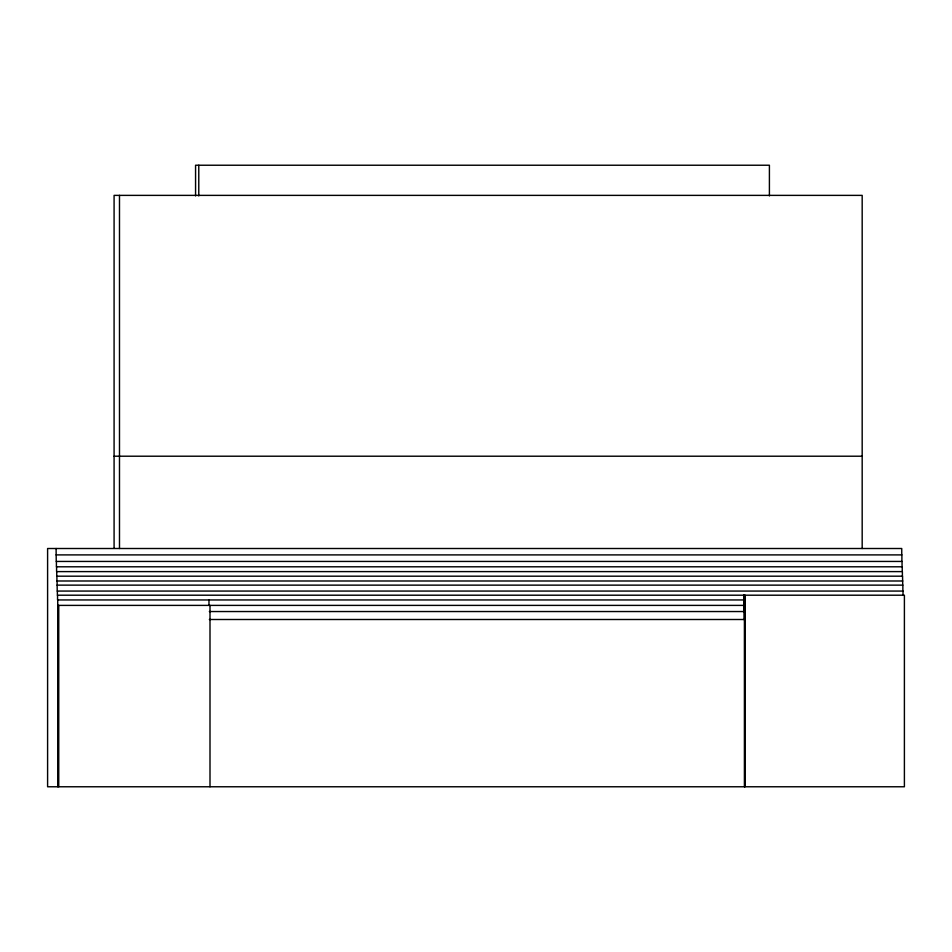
<?xml version="1.0" encoding="UTF-8"?>
<svg xmlns="http://www.w3.org/2000/svg" width="952" height="952" viewBox="0 0 952 952"><rect width="100%" height="100%" fill="white"/><g stroke="black" fill="none" stroke-linecap="round" stroke-linejoin="round"><path stroke-width="1.43" d="M114.085 456.21L862.179 456.21M56.097 554.897L901.889 554.897L901.889 561.442M902.734 580.994L56.906 580.994L56.906 576.186M57.084 585.135L902.865 585.135L902.865 591.061M744.167 599.95L57.548 599.95L57.548 595.202M57.727 605.389L744.083 605.389L744.083 595.202M209.345 611.541L744.309 611.541L744.309 595.202M209.345 619.502L744.5 619.502L744.5 595.202M903.02 595.202L903.02 591.061L57.215 591.061L57.084 580.994M902.734 585.135L902.556 576.186L56.739 576.186L56.739 571.605M902.389 576.186L902.389 571.605L56.584 571.605L56.584 566.797M902.234 571.605L902.234 566.797L56.406 566.797L56.406 561.442M902.056 566.797L902.056 561.442L56.239 561.442L56.097 548.507M901.746 554.897L901.746 548.507L47.6 548.507L47.6 786.768L904.4 786.768L904.4 595.202L57.37 595.202L57.37 591.061M862.179 548.507L862.179 195.374L114.085 195.374L114.085 548.102M769.406 195.898L769.406 165.231L195.565 165.231L195.565 195.898M744.892 595.202L744.892 786.768M744.702 595.202L744.702 786.768M744.416 619.502L744.416 786.768M744.226 611.541L744.226 619.502M744.048 605.389L744.048 611.541M743.857 595.202L743.857 605.389M209.999 605.389L209.999 786.768M208.976 599.95L208.976 605.389M198.778 165.231L198.778 195.898M119.488 195.374L119.488 548.507M58.75 605.389L58.75 786.768M57.727 599.95L57.727 786.768"/></g></svg>
